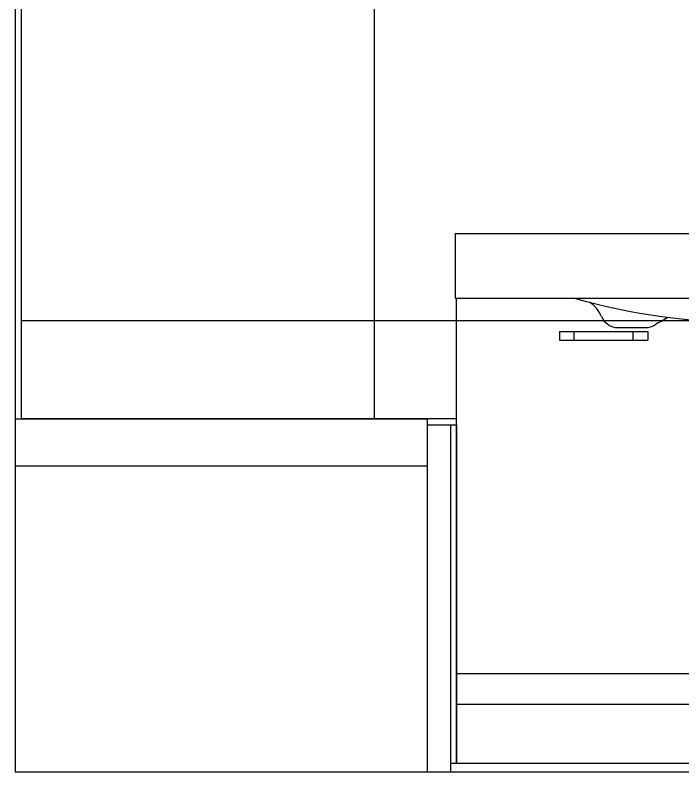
# Model space of a CAD drawing. Header units: millimetres. Extents: x 976 to 9349, y -1578 to 2211.
# Drawn here: x 3328.8 to 3442.3, y 1460.7 to 1589.3 of the extents above; entities that cross this region are included whole.
import ezdxf

# ---------------------------------------------------------------- set-up
doc = ezdxf.new("R2010")
doc.units = ezdxf.units.MM
for name, color, linetype in [('Meble', 42, 'Continuous'), ('Płytki', 254, 'Continuous'), ('Wbudowane', 175, 'Continuous'), ('Ściany', 7, 'Continuous')]:
    doc.layers.add(name, color=color, linetype=linetype)

# ---------------------------------------------------------------- blocks, each defined once
blk = doc.blocks.new('Z$W@#2421')
for p, q in [((0, 257.2), (0, 0)), ((0, 0), (237.3, 0))]:
    blk.add_line(p, q)
blk = doc.blocks.new('Z$W@#25874')
for p, q in [((0, 18), (0, 7)), ((0, 18), (100.5, 18)), ((100.5, 18), (100.5, 7)), ((0, 7), (100.5, 7)), ((50.05, 7), (50.45, 7)), ((46.25, 0), (46.25, 2.93)), ((54.25, 0), (54.25, 2.93)), ((27.67, 2), (32.38, 2)), ((72.83, 2), (68.12, 2)), ((46.25, 0), (54.25, 0))]:
    blk.add_line(p, q)
for centre, radius, start, end in [((50.25, 113.46), 110.61, 254.2627, 285.7373), ((20.25, 2), 5, 22.0243, 59.8717), ((80.25, 2), 5, 120.1283, 157.9757), ((27.67, 5), 3, 202.0243, 270), ((72.83, 5), 3, 270, 337.9757), ((50.15, -24.06), 31.06, 116.4959, 121.4397), ((50.35, -24.06), 31.06, 58.5603, 63.5041), ((32.38, 5), 3, 270, 301.4397), ((68.12, 5), 3, 238.5603, 270)]:
    blk.add_arc(centre, radius, start, end)
blk = doc.blocks.new('Z$W@#29170')
for p, q in [((0, 0), (0, 79)), ((0, 79), (100, 79)), ((50, 79), (50, 10)), ((100, 0), (100, 79)), ((17.5, 73.35), (32.5, 73.35)), ((17.5, 73.35), (17.5, 71.85)), ((20, 71.85), (20, 73.35)), ((30, 71.85), (30, 73.35)), ((32.5, 73.35), (32.5, 71.85)), ((67.5, 73.35), (82.5, 73.35)), ((67.5, 73.35), (67.5, 71.85)), ((70, 71.85), (70, 73.35)), ((80, 71.85), (80, 73.35)), ((82.5, 73.35), (82.5, 71.85)), ((17.5, 71.85), (32.5, 71.85)), ((67.5, 71.85), (82.5, 71.85)), ((0, 10), (100, 10)), ((0, 0), (100, 0))]:
    blk.add_line(p, q)
blk = doc.blocks.new('Z$W@#19358')
for p, q in [((0, 60), (70, 60)), ((0, 60), (0, 0)), ((70, 60), (70, 0)), ((0, 52), (70, 52)), ((0, 0), (70, 0))]:
    blk.add_line(p, q)

msp = doc.modelspace()

# ---------------------------------------------------------------- linework, layer by layer
at = {"layer": 'Płytki'}
for p, q in [((3329.838, 1717.443), (3329.838, 1520.743)), ((3389.838, 1717.443), (3389.838, 1520.743)), ((3329.838, 1537.443), (3565.138, 1537.443)), ((3403.838, 1520.743), (3329.838, 1520.743)), ((3403.838, 1519.743), (3403.838, 1520.743)), ((3402.838, 1519.743), (3403.838, 1519.743)), ((3403.838, 1519.743), (3403.838, 1462.243)), ((3403.838, 1477.443), (3565.138, 1477.443)), ((3402.838, 1462.243), (3566.138, 1462.243))]:
    msp.add_line(p, q, dxfattribs=at)
at = {"layer": 'Ściany'}
for p, q in [((3398.838, 1519.743), (3398.838, 1460.743)), ((3398.838, 1519.743), (3402.838, 1519.743)), ((3402.838, 1519.743), (3402.838, 1460.743))]:
    msp.add_line(p, q, dxfattribs=at)

# ---------------------------------------------------------------- block references
at = {"layer": 'Meble'}
msp.add_blockref('Z$W@#29170', (3403.838, 1462.243), dxfattribs=at)
at = {"layer": 'Wbudowane'}
for name, p in [('Z$W@#25874', (3403.588, 1534.243)), ('Z$W@#19358', (3328.838, 1460.743))]:
    msp.add_blockref(name, p, dxfattribs=at)
at = {"layer": 'Ściany'}
msp.add_blockref('Z$W@#2421', (3328.838, 1460.743), dxfattribs=at)

doc.saveas('drawing.dxf')
